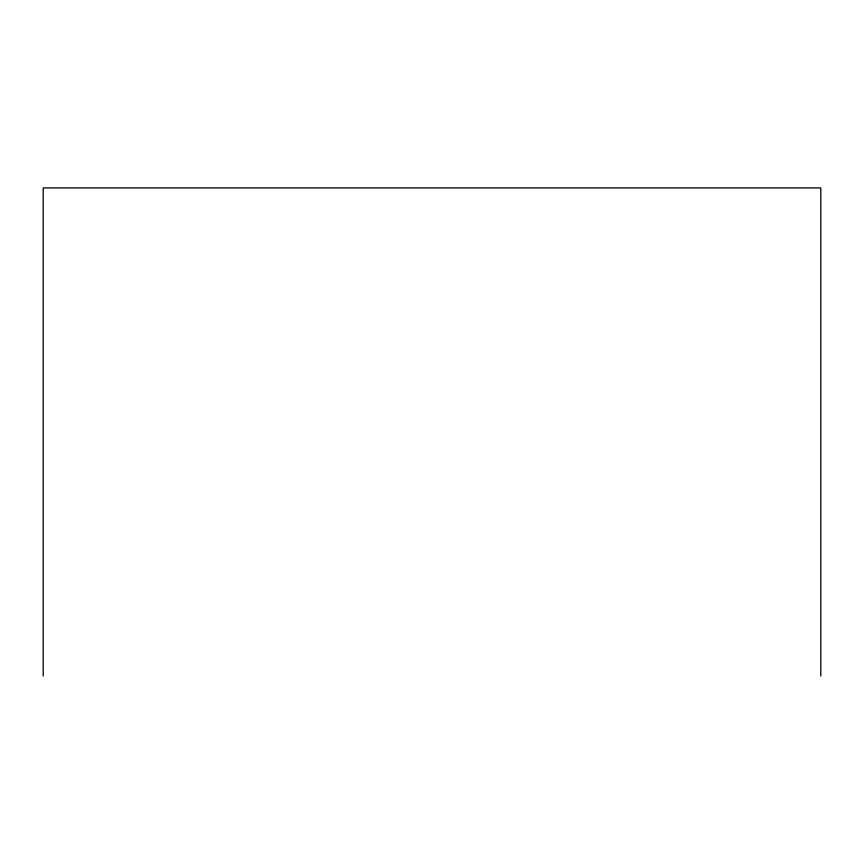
<?xml version="1.0" encoding="UTF-8"?>
<svg xmlns="http://www.w3.org/2000/svg" width="864" height="864" viewBox="0 0 864 864"><rect width="100%" height="100%" fill="white"/><g stroke="black" fill="none" stroke-linecap="round" stroke-linejoin="round"><path stroke-width="1.3" d="M820.8 676.08L820.8 187.92L43.2 187.92L43.2 676.08"/></g></svg>
